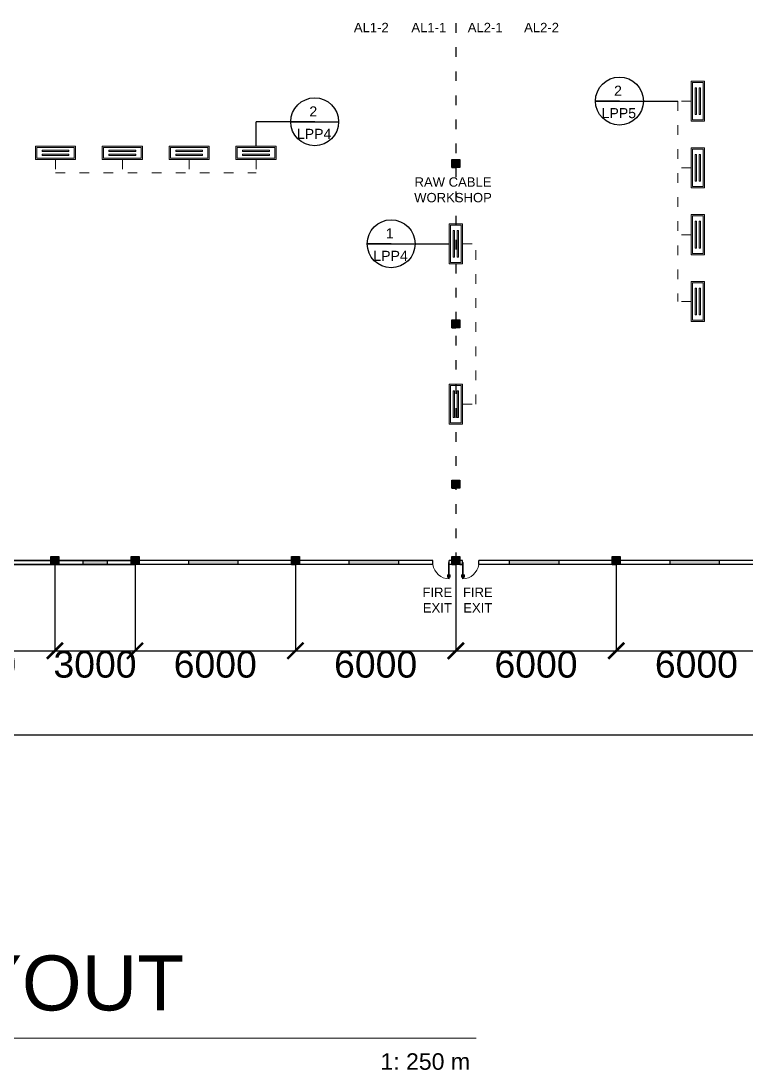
# Model space of a CAD drawing. Header units: millimetres. Extents: x 3339 to 2017737, y 4955 to 2748989.
# Drawn here: x 1481971 to 1509096, y 1219793 to 1259045 of the extents above; entities that cross this region are included whole.
import ezdxf

# ---------------------------------------------------------------- set-up
doc = ezdxf.new("R2010")
doc.units = ezdxf.units.MM
doc.header["$LTSCALE"] = 30
doc.linetypes.add('ACAD_ISO03W100', pattern=[30, 12, -18])
for name, color, linetype, lineweight in [('A-DETL-GENF', 92, 'Continuous', 13), ('A-DOOR', 31, 'Continuous', 13), ('LIGHT LINES', 6, 'ACAD_ISO03W100', 13), ('LIGHTS', 6, 'Continuous', 13), ('MACH BLOCK', 41, 'Continuous', 5), ('TEXT MACHLAYOUT', 255, 'Continuous', 5)]:
    doc.layers.add(name, color=color, linetype=linetype, lineweight=lineweight)
doc.layers.add('broken line', color=7, linetype='ACAD_ISO03W100', plot=False)
for name, color, linetype in [('DIM LINES', 7, 'Continuous'), ('TEXT', 7, 'Continuous'), ('window', 92, 'Continuous')]:
    doc.layers.add(name, color=color, linetype=linetype)
doc.styles.get("Standard").update_dxf_attribs({"font": 'arial.ttf'})
doc.dimstyles.new('GREEN', dxfattribs={"dimtxt": 1000, "dimasz": 600, "dimexe": 0.18, "dimexo": 0.0625, "dimgap": 0.09, "dimtad": 2, "dimdec": 0, "dimzin": 0, "dimdsep": 46, "dimtxsty": 'Standard', "dimblk": 'ARCHTICK', "dimcen": 0.09, "dimclrd": 3, "dimclre": 3, "dimclrt": 2, "dimadec": 0, "dimazin": 0, "dimtfac": 1, "dimtdec": 0, "dimtofl": 0, "dimtmove": 0, "dimatfit": 3, "dimfxl": 1, "dimtolj": 1, "dimtzin": 0, "dimarcsym": 0})

# ---------------------------------------------------------------- blocks, each defined once
blk = doc.blocks.new('_ArchTick')
at = {"color": 0, "linetype": 'ByBlock', "const_width": 0.15}
blk.add_lwpolyline([(-0.5, -0.5), (0.5, 0.5)], dxfattribs=at)
blk = doc.blocks.new('*D854')
at = {"layer": 'Defpoints', "color": 0, "transparency": 16777216}
for p in [(1429240, 1238709), (1519240, 1238709), (1519240, 1232330)]:
    blk.add_point(p, dxfattribs=at)
at = {"layer": 'DIM LINES', "color": 3, "linetype": 'ByBlock', "lineweight": -2, "transparency": 16777216}
for p, q in [((1429240, 1238709), (1429240, 1232329)), ((1519240, 1238709), (1519240, 1232329)), ((1429240, 1232330), (1519240, 1232330))]:
    blk.add_line(p, q, dxfattribs=at)
at = {"layer": 'DIM LINES', "color": 3, "lineweight": -2, "transparency": 16777216, "xscale": 600, "yscale": 600, "zscale": 600, "rotation": 180}
blk.add_blockref('_ArchTick', (1429240, 1232330), dxfattribs=at)
at = {"layer": 'DIM LINES', "color": 3, "lineweight": -2, "transparency": 16777216, "xscale": 600, "yscale": 600, "zscale": 600}
blk.add_blockref('_ArchTick', (1519240, 1232330), dxfattribs=at)
at = {"layer": 'DIM LINES', "color": 2, "transparency": 16777216, "insert": (1474240, 1231819), "char_height": 1000, "attachment_point": 5}
blk.add_mtext('\\A1;90000', dxfattribs=at)
blk = doc.blocks.new('*D855')
at = {"layer": 'Defpoints', "color": 0, "transparency": 16777216}
for p in [(1477240, 1238709), (1483240, 1238709), (1483240, 1235479)]:
    blk.add_point(p, dxfattribs=at)
at = {"layer": 'DIM LINES', "color": 3, "linetype": 'ByBlock', "lineweight": -2, "transparency": 16777216}
for p, q in [((1477240, 1238709), (1477240, 1235479)), ((1483240, 1238709), (1483240, 1235479)), ((1477240, 1235479), (1483240, 1235479))]:
    blk.add_line(p, q, dxfattribs=at)
at = {"layer": 'DIM LINES', "color": 3, "lineweight": -2, "transparency": 16777216, "xscale": 600, "yscale": 600, "zscale": 600, "rotation": 180}
blk.add_blockref('_ArchTick', (1477240, 1235479), dxfattribs=at)
at = {"layer": 'DIM LINES', "color": 3, "lineweight": -2, "transparency": 16777216, "xscale": 600, "yscale": 600, "zscale": 600}
blk.add_blockref('_ArchTick', (1483240, 1235479), dxfattribs=at)
at = {"layer": 'DIM LINES', "color": 2, "transparency": 16777216, "insert": (1480240, 1234968), "char_height": 1000, "attachment_point": 5}
blk.add_mtext('\\A1;6000', dxfattribs=at)
blk = doc.blocks.new('*D632')
at = {"layer": 'Defpoints', "color": 0, "transparency": 16777216}
for p in [(1483240, 1238709), (1486240, 1238709), (1486240, 1235479)]:
    blk.add_point(p, dxfattribs=at)
at = {"layer": 'DIM LINES', "color": 3, "linetype": 'ByBlock', "lineweight": -2, "transparency": 16777216}
for p, q in [((1483240, 1238709), (1483240, 1235478)), ((1486240, 1238709), (1486240, 1235478)), ((1483240, 1235479), (1486240, 1235479))]:
    blk.add_line(p, q, dxfattribs=at)
at = {"layer": 'DIM LINES', "color": 3, "lineweight": -2, "transparency": 16777216, "xscale": 600, "yscale": 600, "zscale": 600, "rotation": 180}
blk.add_blockref('_ArchTick', (1483240, 1235479), dxfattribs=at)
at = {"layer": 'DIM LINES', "color": 3, "lineweight": -2, "transparency": 16777216, "xscale": 600, "yscale": 600, "zscale": 600}
blk.add_blockref('_ArchTick', (1486240, 1235479), dxfattribs=at)
at = {"layer": 'DIM LINES', "color": 2, "transparency": 16777216, "insert": (1484740, 1234968), "char_height": 1000, "attachment_point": 5}
blk.add_mtext('\\A1;3000', dxfattribs=at)
blk = doc.blocks.new('*D633')
at = {"layer": 'Defpoints', "color": 0, "transparency": 16777216}
for p in [(1486240, 1238709), (1492240, 1238709), (1492240, 1235479)]:
    blk.add_point(p, dxfattribs=at)
at = {"layer": 'DIM LINES', "color": 3, "linetype": 'ByBlock', "lineweight": -2, "transparency": 16777216}
for p, q in [((1486240, 1238709), (1486240, 1235478)), ((1492240, 1238709), (1492240, 1235478)), ((1486240, 1235479), (1492240, 1235479))]:
    blk.add_line(p, q, dxfattribs=at)
at = {"layer": 'DIM LINES', "color": 3, "lineweight": -2, "transparency": 16777216, "xscale": 600, "yscale": 600, "zscale": 600, "rotation": 180}
blk.add_blockref('_ArchTick', (1486240, 1235479), dxfattribs=at)
at = {"layer": 'DIM LINES', "color": 3, "lineweight": -2, "transparency": 16777216, "xscale": 600, "yscale": 600, "zscale": 600}
blk.add_blockref('_ArchTick', (1492240, 1235479), dxfattribs=at)
at = {"layer": 'DIM LINES', "color": 2, "transparency": 16777216, "insert": (1489240, 1234968), "char_height": 1000, "attachment_point": 5}
blk.add_mtext('\\A1;6000', dxfattribs=at)
blk = doc.blocks.new('*D634')
at = {"layer": 'Defpoints', "color": 0, "transparency": 16777216}
for p in [(1492240, 1238709), (1498240, 1238709), (1498240, 1235479)]:
    blk.add_point(p, dxfattribs=at)
at = {"layer": 'DIM LINES', "color": 3, "linetype": 'ByBlock', "lineweight": -2, "transparency": 16777216}
for p, q in [((1492240, 1238709), (1492240, 1235478)), ((1498240, 1238709), (1498240, 1235478)), ((1492240, 1235479), (1498240, 1235479))]:
    blk.add_line(p, q, dxfattribs=at)
at = {"layer": 'DIM LINES', "color": 3, "lineweight": -2, "transparency": 16777216, "xscale": 600, "yscale": 600, "zscale": 600, "rotation": 180}
blk.add_blockref('_ArchTick', (1492240, 1235479), dxfattribs=at)
at = {"layer": 'DIM LINES', "color": 3, "lineweight": -2, "transparency": 16777216, "xscale": 600, "yscale": 600, "zscale": 600}
blk.add_blockref('_ArchTick', (1498240, 1235479), dxfattribs=at)
at = {"layer": 'DIM LINES', "color": 2, "transparency": 16777216, "insert": (1495240, 1234968), "char_height": 1000, "attachment_point": 5}
blk.add_mtext('\\A1;6000', dxfattribs=at)
blk = doc.blocks.new('*D635')
at = {"layer": 'Defpoints', "color": 0, "transparency": 16777216}
for p in [(1498240, 1238709), (1504240, 1238709), (1504240, 1235479)]:
    blk.add_point(p, dxfattribs=at)
at = {"layer": 'DIM LINES', "color": 3, "linetype": 'ByBlock', "lineweight": -2, "transparency": 16777216}
for p, q in [((1498240, 1238709), (1498240, 1235478)), ((1504240, 1238709), (1504240, 1235478)), ((1498240, 1235479), (1504240, 1235479))]:
    blk.add_line(p, q, dxfattribs=at)
at = {"layer": 'DIM LINES', "color": 3, "lineweight": -2, "transparency": 16777216, "xscale": 600, "yscale": 600, "zscale": 600, "rotation": 180}
blk.add_blockref('_ArchTick', (1498240, 1235479), dxfattribs=at)
at = {"layer": 'DIM LINES', "color": 3, "lineweight": -2, "transparency": 16777216, "xscale": 600, "yscale": 600, "zscale": 600}
blk.add_blockref('_ArchTick', (1504240, 1235479), dxfattribs=at)
at = {"layer": 'DIM LINES', "color": 2, "transparency": 16777216, "insert": (1501240, 1234968), "char_height": 1000, "attachment_point": 5}
blk.add_mtext('\\A1;6000', dxfattribs=at)
blk = doc.blocks.new('*D636')
at = {"layer": 'Defpoints', "color": 0, "transparency": 16777216}
for p in [(1504240, 1238709), (1510240, 1238709), (1510240, 1235479)]:
    blk.add_point(p, dxfattribs=at)
at = {"layer": 'DIM LINES', "color": 3, "linetype": 'ByBlock', "lineweight": -2, "transparency": 16777216}
for p, q in [((1504240, 1238709), (1504240, 1235478)), ((1510240, 1238709), (1510240, 1235478)), ((1504240, 1235479), (1510240, 1235479))]:
    blk.add_line(p, q, dxfattribs=at)
at = {"layer": 'DIM LINES', "color": 3, "lineweight": -2, "transparency": 16777216, "xscale": 600, "yscale": 600, "zscale": 600, "rotation": 180}
blk.add_blockref('_ArchTick', (1504240, 1235479), dxfattribs=at)
at = {"layer": 'DIM LINES', "color": 3, "lineweight": -2, "transparency": 16777216, "xscale": 600, "yscale": 600, "zscale": 600}
blk.add_blockref('_ArchTick', (1510240, 1235479), dxfattribs=at)
at = {"layer": 'DIM LINES', "color": 2, "transparency": 16777216, "insert": (1507240, 1234968), "char_height": 1000, "attachment_point": 5}
blk.add_mtext('\\A1;6000', dxfattribs=at)
blk = doc.blocks.new('*D860')
at = {"layer": 'Defpoints', "color": 0, "transparency": 16777216}
for p in [(1486165, 1301709), (1526826, 1301709), (1519240, 1238709)]:
    blk.add_point(p, dxfattribs=at)
at = {"layer": 'DIM LINES', "color": 3, "linetype": 'ByBlock', "lineweight": -2, "transparency": 16777216}
for p, q in [((1486165, 1301709), (1526826, 1301709)), ((1526826, 1238709), (1526826, 1301709)), ((1519240, 1238709), (1526826, 1238709))]:
    blk.add_line(p, q, dxfattribs=at)
at = {"layer": 'DIM LINES', "color": 3, "lineweight": -2, "transparency": 16777216, "xscale": 600, "yscale": 600, "zscale": 600}
for p, rotation in [((1526826, 1301709), 90), ((1526826, 1238709), 270)]:
    blk.add_blockref('_ArchTick', p, dxfattribs=dict(at, rotation=rotation))
at = {"layer": 'DIM LINES', "color": 2, "transparency": 16777216, "insert": (1527337, 1270209), "char_height": 1000, "attachment_point": 5, "rotation": 90}
blk.add_mtext('\\A1;63000', dxfattribs=at)
blk = doc.blocks.new('Poste with lines')
h = blk.add_hatch(color=2)
h.dxf.hatch_style = 1
h.paths.add_polyline_path([(13203, 12318), (12903, 12318), (12903, 12018), (13203, 12018)])
at = {"color": 0}
for p, q in [((12903, 12018), (12903, 12318)), ((12903, 12318), (13203, 12318)), ((12903, 12018), (12903, 12168)), ((13203, 12318), (13203, 12018)), ((12903, 12018), (13053, 12018)), ((13053, 12018), (12903, 12018)), ((13203, 12018), (12903, 12018))]:
    blk.add_line(p, q, dxfattribs=at)

msp = doc.modelspace()

# ---------------------------------------------------------------- hatches: boundary and pattern name
at = {"layer": 'LIGHTS'}
h = msp.add_hatch(color=256, dxfattribs=at)
h.dxf.hatch_style = 1
h.paths.add_polyline_path([(1507548.283, 1256798.602), (1507048.283, 1256798.602), (1507048.283, 1255298.602), (1507548.283, 1255298.602)])
h.paths.add_polyline_path([(1507098.283, 1256748.602), (1507498.283, 1256748.602), (1507498.283, 1255348.602), (1507098.283, 1255348.602), (1507098.283, 1255548.602)], flags=16)
h.paths.add_polyline_path([(1507198.283, 1256548.602), (1507248.283, 1256548.602), (1507248.283, 1255548.602), (1507198.283, 1255548.602)], flags=0)
h.paths.add_polyline_path([(1507348.283, 1256548.602), (1507398.283, 1256548.602), (1507398.283, 1255548.602), (1507348.283, 1255548.602)], flags=0)
h = msp.add_hatch(color=256, dxfattribs=at)
h.dxf.hatch_style = 1
h.paths.add_polyline_path([(1507198.283, 1255548.602), (1507248.283, 1255548.602), (1507248.283, 1256548.602), (1507198.283, 1256548.602)])
h = msp.add_hatch(color=256, dxfattribs=at)
h.dxf.hatch_style = 1
h.paths.add_polyline_path([(1507398.283, 1256548.602), (1507348.283, 1256548.602), (1507348.283, 1255548.602), (1507398.283, 1255548.602)])
h = msp.add_hatch(color=256, dxfattribs=at)
h.dxf.hatch_style = 1
h.paths.add_polyline_path([(1482514.062, 1254359.357), (1482514.062, 1253859.357), (1484014.062, 1253859.357), (1484014.062, 1254359.357)])
h.paths.add_polyline_path([(1482564.062, 1253909.357), (1482564.062, 1254309.357), (1483964.062, 1254309.357), (1483964.062, 1253909.357), (1483764.062, 1253909.357)], flags=16)
h.paths.add_polyline_path([(1482764.062, 1254009.357), (1482764.062, 1254059.357), (1483764.062, 1254059.357), (1483764.062, 1254009.357)], flags=0)
h.paths.add_polyline_path([(1482764.062, 1254159.357), (1482764.062, 1254209.357), (1483764.062, 1254209.357), (1483764.062, 1254159.357)], flags=0)
h = msp.add_hatch(color=256, dxfattribs=at)
h.dxf.hatch_style = 1
h.paths.add_polyline_path([(1482764.062, 1254209.357), (1482764.062, 1254159.357), (1483764.062, 1254159.357), (1483764.062, 1254209.357)])
h = msp.add_hatch(color=256, dxfattribs=at)
h.dxf.hatch_style = 1
h.paths.add_polyline_path([(1485014.062, 1254359.357), (1485014.062, 1253859.357), (1486514.062, 1253859.357), (1486514.062, 1254359.357)])
h.paths.add_polyline_path([(1485064.062, 1253909.357), (1485064.062, 1254309.357), (1486464.062, 1254309.357), (1486464.062, 1253909.357), (1486264.062, 1253909.357)], flags=16)
h.paths.add_polyline_path([(1485264.062, 1254009.357), (1485264.062, 1254059.357), (1486264.062, 1254059.357), (1486264.062, 1254009.357)], flags=0)
h.paths.add_polyline_path([(1485264.062, 1254159.357), (1485264.062, 1254209.357), (1486264.062, 1254209.357), (1486264.062, 1254159.357)], flags=0)
h = msp.add_hatch(color=256, dxfattribs=at)
h.dxf.hatch_style = 1
h.paths.add_polyline_path([(1485264.062, 1254209.357), (1485264.062, 1254159.357), (1486264.062, 1254159.357), (1486264.062, 1254209.357)])
h = msp.add_hatch(color=256, dxfattribs=at)
h.dxf.hatch_style = 1
h.paths.add_polyline_path([(1487514.062, 1254359.357), (1487514.062, 1253859.357), (1489014.062, 1253859.357), (1489014.062, 1254359.357)])
h.paths.add_polyline_path([(1487564.062, 1253909.357), (1487564.062, 1254309.357), (1488964.062, 1254309.357), (1488964.062, 1253909.357), (1488764.062, 1253909.357)], flags=16)
h.paths.add_polyline_path([(1487764.062, 1254009.357), (1487764.062, 1254059.357), (1488764.062, 1254059.357), (1488764.062, 1254009.357)], flags=0)
h.paths.add_polyline_path([(1487764.062, 1254159.357), (1487764.062, 1254209.357), (1488764.062, 1254209.357), (1488764.062, 1254159.357)], flags=0)
h = msp.add_hatch(color=256, dxfattribs=at)
h.dxf.hatch_style = 1
h.paths.add_polyline_path([(1487764.062, 1254209.357), (1487764.062, 1254159.357), (1488764.062, 1254159.357), (1488764.062, 1254209.357)])
h = msp.add_hatch(color=256, dxfattribs=at)
h.dxf.hatch_style = 1
h.paths.add_polyline_path([(1490014.062, 1254359.357), (1490014.062, 1253859.357), (1491514.062, 1253859.357), (1491514.062, 1254359.357)])
h.paths.add_polyline_path([(1490064.062, 1253909.357), (1490064.062, 1254309.357), (1491464.062, 1254309.357), (1491464.062, 1253909.357), (1491264.062, 1253909.357)], flags=16)
h.paths.add_polyline_path([(1490264.062, 1254009.357), (1490264.062, 1254059.357), (1491264.062, 1254059.357), (1491264.062, 1254009.357)], flags=0)
h.paths.add_polyline_path([(1490264.062, 1254159.357), (1490264.062, 1254209.357), (1491264.062, 1254209.357), (1491264.062, 1254159.357)], flags=0)
h = msp.add_hatch(color=256, dxfattribs=at)
h.dxf.hatch_style = 1
h.paths.add_polyline_path([(1490264.062, 1254209.357), (1490264.062, 1254159.357), (1491264.062, 1254159.357), (1491264.062, 1254209.357)])
h = msp.add_hatch(color=256, dxfattribs=at)
h.dxf.hatch_style = 1
h.paths.add_polyline_path([(1507548.283, 1254298.602), (1507048.283, 1254298.602), (1507048.283, 1252798.602), (1507548.283, 1252798.602)])
h.paths.add_polyline_path([(1507098.283, 1254248.602), (1507498.283, 1254248.602), (1507498.283, 1252848.602), (1507098.283, 1252848.602), (1507098.283, 1253048.602)], flags=16)
h.paths.add_polyline_path([(1507198.283, 1254048.602), (1507248.283, 1254048.602), (1507248.283, 1253048.602), (1507198.283, 1253048.602)], flags=0)
h.paths.add_polyline_path([(1507348.283, 1254048.602), (1507398.283, 1254048.602), (1507398.283, 1253048.602), (1507348.283, 1253048.602)], flags=0)
h = msp.add_hatch(color=256, dxfattribs=at)
h.dxf.hatch_style = 1
h.paths.add_polyline_path([(1483764.062, 1254009.357), (1483764.062, 1254059.357), (1482764.062, 1254059.357), (1482764.062, 1254009.357)])
h = msp.add_hatch(color=256, dxfattribs=at)
h.dxf.hatch_style = 1
h.paths.add_polyline_path([(1486264.062, 1254009.357), (1486264.062, 1254059.357), (1485264.062, 1254059.357), (1485264.062, 1254009.357)])
h = msp.add_hatch(color=256, dxfattribs=at)
h.dxf.hatch_style = 1
h.paths.add_polyline_path([(1488764.062, 1254009.357), (1488764.062, 1254059.357), (1487764.062, 1254059.357), (1487764.062, 1254009.357)])
h = msp.add_hatch(color=256, dxfattribs=at)
h.dxf.hatch_style = 1
h.paths.add_polyline_path([(1491264.062, 1254009.357), (1491264.062, 1254059.357), (1490264.062, 1254059.357), (1490264.062, 1254009.357)])
h = msp.add_hatch(color=256, dxfattribs=at)
h.dxf.hatch_style = 1
h.paths.add_polyline_path([(1507198.283, 1253048.602), (1507248.283, 1253048.602), (1507248.283, 1254048.602), (1507198.283, 1254048.602)])
h = msp.add_hatch(color=256, dxfattribs=at)
h.dxf.hatch_style = 1
h.paths.add_polyline_path([(1507398.283, 1254048.602), (1507348.283, 1254048.602), (1507348.283, 1253048.602), (1507398.283, 1253048.602)])
h = msp.add_hatch(color=256, dxfattribs=at)
h.dxf.hatch_style = 1
h.paths.add_polyline_path([(1507548.283, 1251798.602), (1507048.283, 1251798.602), (1507048.283, 1250298.602), (1507548.283, 1250298.602)])
h.paths.add_polyline_path([(1507098.283, 1251748.602), (1507498.283, 1251748.602), (1507498.283, 1250348.602), (1507098.283, 1250348.602), (1507098.283, 1250548.602)], flags=16)
h.paths.add_polyline_path([(1507198.283, 1251548.602), (1507248.283, 1251548.602), (1507248.283, 1250548.602), (1507198.283, 1250548.602)], flags=0)
h.paths.add_polyline_path([(1507348.283, 1251548.602), (1507398.283, 1251548.602), (1507398.283, 1250548.602), (1507348.283, 1250548.602)], flags=0)
h = msp.add_hatch(color=256, dxfattribs=at)
h.dxf.hatch_style = 1
h.paths.add_polyline_path([(1497990.62, 1249959.357), (1498490.62, 1249959.357), (1498490.62, 1251459.357), (1497990.62, 1251459.357)])
h.paths.add_polyline_path([(1498440.62, 1250009.357), (1498040.62, 1250009.357), (1498040.62, 1251409.357), (1498440.62, 1251409.357), (1498440.62, 1251209.357)], flags=16)
h.paths.add_polyline_path([(1498340.62, 1250209.357), (1498290.62, 1250209.357), (1498290.62, 1251209.357), (1498340.62, 1251209.357)], flags=0)
h.paths.add_polyline_path([(1498190.62, 1250209.357), (1498140.62, 1250209.357), (1498140.62, 1251209.357), (1498190.62, 1251209.357)], flags=0)
h = msp.add_hatch(color=256, dxfattribs=at)
h.dxf.hatch_style = 1
h.paths.add_polyline_path([(1507198.283, 1250548.602), (1507248.283, 1250548.602), (1507248.283, 1251548.602), (1507198.283, 1251548.602)])
h = msp.add_hatch(color=256, dxfattribs=at)
h.dxf.hatch_style = 1
h.paths.add_polyline_path([(1507398.283, 1251548.602), (1507348.283, 1251548.602), (1507348.283, 1250548.602), (1507398.283, 1250548.602)])
h = msp.add_hatch(color=256, dxfattribs=at)
h.dxf.hatch_style = 1
h.paths.add_polyline_path([(1498140.62, 1250209.357), (1498190.62, 1250209.357), (1498190.62, 1251209.357), (1498140.62, 1251209.357)])
h = msp.add_hatch(color=256, dxfattribs=at)
h.dxf.hatch_style = 1
h.paths.add_polyline_path([(1498340.62, 1251209.357), (1498290.62, 1251209.357), (1498290.62, 1250209.357), (1498340.62, 1250209.357)])
h = msp.add_hatch(color=256, dxfattribs=at)
h.dxf.hatch_style = 1
h.paths.add_polyline_path([(1507548.283, 1249298.602), (1507048.283, 1249298.602), (1507048.283, 1247798.602), (1507548.283, 1247798.602)])
h.paths.add_polyline_path([(1507098.283, 1249248.602), (1507498.283, 1249248.602), (1507498.283, 1247848.602), (1507098.283, 1247848.602), (1507098.283, 1248048.602)], flags=16)
h.paths.add_polyline_path([(1507198.283, 1249048.602), (1507248.283, 1249048.602), (1507248.283, 1248048.602), (1507198.283, 1248048.602)], flags=0)
h.paths.add_polyline_path([(1507348.283, 1249048.602), (1507398.283, 1249048.602), (1507398.283, 1248048.602), (1507348.283, 1248048.602)], flags=0)
h = msp.add_hatch(color=256, dxfattribs=at)
h.dxf.hatch_style = 1
h.paths.add_polyline_path([(1507198.283, 1248048.602), (1507248.283, 1248048.602), (1507248.283, 1249048.602), (1507198.283, 1249048.602)])
h = msp.add_hatch(color=256, dxfattribs=at)
h.dxf.hatch_style = 1
h.paths.add_polyline_path([(1507398.283, 1249048.602), (1507348.283, 1249048.602), (1507348.283, 1248048.602), (1507398.283, 1248048.602)])
h = msp.add_hatch(color=256, dxfattribs=at)
h.dxf.hatch_style = 1
h.paths.add_polyline_path([(1497990.53, 1243959.356), (1498490.53, 1243959.356), (1498490.53, 1245459.356), (1497990.53, 1245459.356)])
h.paths.add_polyline_path([(1498440.53, 1244009.356), (1498040.53, 1244009.356), (1498040.53, 1245409.356), (1498440.53, 1245409.356), (1498440.53, 1245209.356)], flags=16)
h.paths.add_polyline_path([(1498340.53, 1244209.356), (1498290.53, 1244209.356), (1498290.53, 1245209.356), (1498340.53, 1245209.356)], flags=0)
h.paths.add_polyline_path([(1498190.53, 1244209.356), (1498140.53, 1244209.356), (1498140.53, 1245209.356), (1498190.53, 1245209.356)], flags=0)
h = msp.add_hatch(color=256, dxfattribs=at)
h.dxf.hatch_style = 1
h.paths.add_polyline_path([(1498140.53, 1244209.356), (1498190.53, 1244209.356), (1498190.53, 1245209.356), (1498140.53, 1245209.356)])
h = msp.add_hatch(color=256, dxfattribs=at)
h.dxf.hatch_style = 1
h.paths.add_polyline_path([(1498340.53, 1245209.356), (1498290.53, 1245209.356), (1498290.53, 1244209.356), (1498340.53, 1244209.356)])
at = {"layer": 'window'}
h = msp.add_hatch(color=256, dxfattribs=at)
h.dxf.hatch_style = 1
h.paths.add_polyline_path([(1485190.35, 1238859.357), (1484290.35, 1238859.357), (1484290.35, 1238709.357), (1484740.35, 1238709.357), (1485190.35, 1238709.357)])
h = msp.add_hatch(color=256, dxfattribs=at)
h.dxf.hatch_style = 1
h.paths.add_polyline_path([(1490090.35, 1238859.357), (1488240.35, 1238859.357), (1488240.35, 1238709.357), (1490090.35, 1238709.357)])
h = msp.add_hatch(color=256, dxfattribs=at)
h.dxf.hatch_style = 1
h.paths.add_polyline_path([(1496090.35, 1238859.357), (1494240.35, 1238859.357), (1494240.35, 1238709.357), (1496090.35, 1238709.357)])
h = msp.add_hatch(color=256, dxfattribs=at)
h.dxf.hatch_style = 1
h.paths.add_polyline_path([(1502090.35, 1238859.357), (1500240.35, 1238859.357), (1500240.35, 1238709.357), (1502090.35, 1238709.357)])
h = msp.add_hatch(color=256, dxfattribs=at)
h.dxf.hatch_style = 1
h.paths.add_polyline_path([(1508090.35, 1238859.357), (1506240.35, 1238859.357), (1506240.35, 1238709.357), (1508090.35, 1238709.357)])

# ---------------------------------------------------------------- linework, layer by layer
for p, q in [((1504360.202, 1256048.602), (1503460.202, 1256048.602)), ((1503460.202, 1256048.602), (1505260.202, 1256048.602)), ((1505260.202, 1256048.602), (1506548.283, 1256048.602)), ((1492059.973, 1255272.968), (1490764.062, 1255272.968)), ((1490764.062, 1254359.357), (1490764.062, 1255272.968)), ((1492959.973, 1255272.968), (1492059.973, 1255272.968)), ((1492059.973, 1255272.968), (1493859.973, 1255272.968)), ((1495819.739, 1250709.357), (1494919.739, 1250709.357)), ((1494919.739, 1250709.357), (1496719.739, 1250709.357)), ((1496719.739, 1250709.357), (1497990.62, 1250709.357)), ((1477540.35, 1238859.357), (1483090.35, 1238859.357)), ((1483390.35, 1238859.357), (1486090.35, 1238859.357)), ((1497384.474, 1238709.357), (1497384.474, 1238859.357)), ((1497990.35, 1238709.357), (1497990.35, 1238859.357)), ((1498490.35, 1238709.357), (1498490.35, 1238859.357)), ((1499096.226, 1238709.357), (1499096.226, 1238859.357)), ((1498390.35, 1238709.357), (1498490.35, 1238709.357))]:
    msp.add_line(p, q)
at = {"color": 0}
for p, q in [((1497384.474, 1238859.357), (1477390.35, 1238859.357)), ((1498490.35, 1238859.357), (1497990.35, 1238859.357)), ((1519090.35, 1238859.357), (1499096.226, 1238859.357)), ((1497384.474, 1238709.357), (1477240.35, 1238709.357)), ((1477240.35, 1238709.357), (1486240.35, 1238709.357)), ((1477240.35, 1238709.357), (1484740.35, 1238709.357)), ((1498490.35, 1238709.357), (1497990.35, 1238709.357)), ((1498490.35, 1238709.357), (1498240.35, 1238709.357)), ((1519240.35, 1238709.357), (1499096.226, 1238709.357)), ((1519240.35, 1238709.357), (1499096.226, 1238709.357))]:
    msp.add_line(p, q, dxfattribs=at)
for centre in [(1504360.202, 1256048.602), (1492959.973, 1255272.968), (1495819.739, 1250709.357)]:
    msp.add_circle(centre, 896.27)
at = {"layer": 'A-DETL-GENF'}
for p, q in [((1497922.25, 1238324.95), (1497936.621, 1238324.95)), ((1497922.25, 1238263.145), (1497922.25, 1238324.95)), ((1497930.835, 1238316.059), (1497922.25, 1238324.645)), ((1497930.835, 1238263.145), (1497922.25, 1238263.145)), ((1497922.25, 1238234.57), (1497922.25, 1238263.145)), ((1497922.25, 1238263.145), (1497931.775, 1238263.145)), ((1497931.775, 1238234.57), (1497922.25, 1238234.57)), ((1497936.621, 1238316.059), (1497930.835, 1238316.059)), ((1497930.835, 1238316.059), (1497930.835, 1238263.145)), ((1497931.775, 1238263.145), (1497931.775, 1238234.57)), ((1497931.775, 1238260.764), (1497955.588, 1238260.764)), ((1497931.775, 1238236.951), (1497931.775, 1238260.764)), ((1497955.588, 1238236.951), (1497931.775, 1238236.951)), ((1497936.621, 1238324.95), (1497936.621, 1238316.059)), ((1497955.588, 1238286.957), (1497960.35, 1238291.72)), ((1497955.588, 1238210.757), (1497955.588, 1238286.957)), ((1497955.588, 1238260.764), (1497955.588, 1238236.951)), ((1497960.35, 1238205.995), (1497955.588, 1238210.757)), ((1497960.35, 1238291.72), (1497960.35, 1238205.995)), ((1497990.35, 1238205.995), (1497990.35, 1238291.72)), ((1497990.35, 1238291.72), (1497995.113, 1238286.957)), ((1497995.113, 1238210.757), (1497990.35, 1238205.995)), ((1497995.113, 1238286.957), (1497995.113, 1238210.757)), ((1497995.113, 1238236.951), (1497995.113, 1238260.764)), ((1497995.113, 1238260.764), (1498018.925, 1238260.764)), ((1498018.925, 1238236.951), (1497995.113, 1238236.951)), ((1498014.079, 1238316.059), (1498014.079, 1238324.95)), ((1498014.079, 1238324.95), (1498028.45, 1238324.95)), ((1498019.865, 1238316.059), (1498014.079, 1238316.059)), ((1498018.925, 1238263.145), (1498028.45, 1238263.145)), ((1498018.925, 1238234.57), (1498018.925, 1238263.145)), ((1498018.925, 1238260.764), (1498018.925, 1238236.951)), ((1498028.45, 1238234.57), (1498018.925, 1238234.57)), ((1498019.865, 1238316.059), (1498028.45, 1238324.645)), ((1498019.865, 1238263.145), (1498019.865, 1238316.059)), ((1498028.45, 1238263.145), (1498019.865, 1238263.145)), ((1498028.45, 1238324.95), (1498028.45, 1238263.145)), ((1498028.45, 1238263.145), (1498028.45, 1238234.57)), ((1498452.25, 1238324.95), (1498452.25, 1238263.145)), ((1498466.621, 1238324.95), (1498452.25, 1238324.95)), ((1498460.835, 1238316.059), (1498452.25, 1238324.645)), ((1498452.25, 1238263.145), (1498460.835, 1238263.145)), ((1498461.775, 1238263.145), (1498452.25, 1238263.145)), ((1498452.25, 1238263.145), (1498452.25, 1238234.57)), ((1498452.25, 1238234.57), (1498461.775, 1238234.57)), ((1498460.835, 1238263.145), (1498460.835, 1238316.059)), ((1498460.835, 1238316.059), (1498466.621, 1238316.059)), ((1498461.775, 1238234.57), (1498461.775, 1238263.145)), ((1498461.775, 1238260.764), (1498461.775, 1238236.951)), ((1498485.588, 1238260.764), (1498461.775, 1238260.764)), ((1498461.775, 1238236.951), (1498485.588, 1238236.951)), ((1498466.621, 1238316.059), (1498466.621, 1238324.95)), ((1498490.35, 1238291.72), (1498485.588, 1238286.957)), ((1498485.588, 1238286.957), (1498485.588, 1238210.757)), ((1498485.588, 1238236.951), (1498485.588, 1238260.764)), ((1498485.588, 1238210.757), (1498490.35, 1238205.995)), ((1498490.35, 1238205.995), (1498490.35, 1238291.72)), ((1498525.113, 1238286.957), (1498520.35, 1238291.72)), ((1498520.35, 1238291.72), (1498520.35, 1238205.995)), ((1498520.35, 1238205.995), (1498525.113, 1238210.757)), ((1498525.113, 1238210.757), (1498525.113, 1238286.957)), ((1498548.925, 1238260.764), (1498525.113, 1238260.764)), ((1498525.113, 1238260.764), (1498525.113, 1238236.951)), ((1498525.113, 1238236.951), (1498548.925, 1238236.951)), ((1498558.45, 1238324.95), (1498544.079, 1238324.95)), ((1498544.079, 1238324.95), (1498544.079, 1238316.059)), ((1498544.079, 1238316.059), (1498549.865, 1238316.059)), ((1498548.925, 1238263.145), (1498548.925, 1238234.57)), ((1498558.45, 1238263.145), (1498548.925, 1238263.145)), ((1498548.925, 1238236.951), (1498548.925, 1238260.764)), ((1498548.925, 1238234.57), (1498558.45, 1238234.57)), ((1498549.865, 1238316.059), (1498558.45, 1238324.645)), ((1498549.865, 1238316.059), (1498549.865, 1238263.145)), ((1498549.865, 1238263.145), (1498558.45, 1238263.145)), ((1498558.45, 1238263.145), (1498558.45, 1238324.95)), ((1498558.45, 1238234.57), (1498558.45, 1238263.145))]:
    msp.add_line(p, q, dxfattribs=at)
at = {"layer": 'A-DOOR', "lineweight": 18}
for p, q in [((1497960.35, 1238784.357), (1497990.35, 1238784.357)), ((1497960.35, 1238173.857), (1497960.35, 1238784.357)), ((1497990.35, 1238784.357), (1497990.35, 1238173.857)), ((1498520.35, 1238784.357), (1498490.35, 1238784.357)), ((1498490.35, 1238784.357), (1498490.35, 1238173.857)), ((1498520.35, 1238173.857), (1498520.35, 1238784.357))]:
    msp.add_line(p, q, dxfattribs=at)
at = {"layer": 'A-DOOR'}
for centre, start, end in [((1497990.35, 1238784.357), 187.05662, 270), ((1498490.35, 1238784.357), 270, 352.94338)]:
    msp.add_arc(centre, 610.5, start, end, dxfattribs=at)
at = {"layer": 'broken line'}
msp.add_line((1498241.79, 1289559.537), (1498240.35, 1239009.537), dxfattribs=at)
at = {"layer": 'LIGHT LINES'}
for p, q in [((1507048.283, 1256048.602), (1506548.283, 1256048.602)), ((1506548.283, 1256048.602), (1506548.283, 1248548.602)), ((1483264.062, 1253859.357), (1483264.062, 1253359.357)), ((1485764.062, 1253859.357), (1485764.062, 1253359.357)), ((1488264.062, 1253859.357), (1488264.062, 1253359.357)), ((1490764.062, 1253859.357), (1490764.062, 1253359.357)), ((1483264.062, 1253359.357), (1490764.062, 1253359.357)), ((1507048.283, 1253548.602), (1506548.283, 1253548.602)), ((1507048.283, 1251048.602), (1506548.283, 1251048.602)), ((1498490.62, 1250709.357), (1498990.53, 1250709.357)), ((1498990.53, 1244709.356), (1498990.53, 1250709.357)), ((1507048.283, 1248548.602), (1506548.283, 1248548.602)), ((1498490.53, 1244709.356), (1498990.53, 1244709.356))]:
    msp.add_line(p, q, dxfattribs=at)
at = {"layer": 'LIGHTS'}
for p, q in [((1507048.283, 1256798.602), (1507048.283, 1255298.602)), ((1507548.283, 1256798.602), (1507048.283, 1256798.602)), ((1507098.283, 1256748.602), (1507098.283, 1255348.602)), ((1507498.283, 1256748.602), (1507098.283, 1256748.602)), ((1507198.283, 1255548.602), (1507198.283, 1256548.602)), ((1507198.283, 1256548.602), (1507248.283, 1256548.602)), ((1507248.283, 1256548.602), (1507248.283, 1255548.602)), ((1507348.283, 1255548.602), (1507348.283, 1256548.602)), ((1507348.283, 1256548.602), (1507398.283, 1256548.602)), ((1507398.283, 1256548.602), (1507398.283, 1255548.602)), ((1507498.283, 1255348.602), (1507498.283, 1256748.602)), ((1507548.283, 1255298.602), (1507548.283, 1256798.602)), ((1507048.283, 1255298.602), (1507548.283, 1255298.602)), ((1507098.283, 1255348.602), (1507098.283, 1255548.602)), ((1507098.283, 1255348.602), (1507498.283, 1255348.602)), ((1507248.283, 1255548.602), (1507198.283, 1255548.602)), ((1507398.283, 1255548.602), (1507348.283, 1255548.602)), ((1484014.062, 1254359.357), (1482514.062, 1254359.357)), ((1482514.062, 1254359.357), (1482514.062, 1253859.357)), ((1483964.062, 1254309.357), (1482564.062, 1254309.357)), ((1482564.062, 1254309.357), (1482564.062, 1253909.357)), ((1482764.062, 1254159.357), (1482764.062, 1254209.357)), ((1482764.062, 1254209.357), (1483764.062, 1254209.357)), ((1483764.062, 1254159.357), (1482764.062, 1254159.357)), ((1483764.062, 1254209.357), (1483764.062, 1254159.357)), ((1483964.062, 1253909.357), (1483964.062, 1254309.357)), ((1484014.062, 1253859.357), (1484014.062, 1254359.357)), ((1486514.062, 1254359.357), (1485014.062, 1254359.357)), ((1485014.062, 1254359.357), (1485014.062, 1253859.357)), ((1486464.062, 1254309.357), (1485064.062, 1254309.357)), ((1485064.062, 1254309.357), (1485064.062, 1253909.357)), ((1485264.062, 1254159.357), (1485264.062, 1254209.357)), ((1485264.062, 1254209.357), (1486264.062, 1254209.357)), ((1486264.062, 1254159.357), (1485264.062, 1254159.357)), ((1486264.062, 1254209.357), (1486264.062, 1254159.357)), ((1486464.062, 1253909.357), (1486464.062, 1254309.357)), ((1486514.062, 1253859.357), (1486514.062, 1254359.357)), ((1489014.062, 1254359.357), (1487514.062, 1254359.357)), ((1487514.062, 1254359.357), (1487514.062, 1253859.357)), ((1488964.062, 1254309.357), (1487564.062, 1254309.357)), ((1487564.062, 1254309.357), (1487564.062, 1253909.357)), ((1487764.062, 1254159.357), (1487764.062, 1254209.357)), ((1487764.062, 1254209.357), (1488764.062, 1254209.357)), ((1488764.062, 1254159.357), (1487764.062, 1254159.357)), ((1488764.062, 1254209.357), (1488764.062, 1254159.357)), ((1488964.062, 1253909.357), (1488964.062, 1254309.357)), ((1489014.062, 1253859.357), (1489014.062, 1254359.357)), ((1491514.062, 1254359.357), (1490014.062, 1254359.357)), ((1490014.062, 1254359.357), (1490014.062, 1253859.357)), ((1491464.062, 1254309.357), (1490064.062, 1254309.357)), ((1490064.062, 1254309.357), (1490064.062, 1253909.357)), ((1490264.062, 1254159.357), (1490264.062, 1254209.357)), ((1490264.062, 1254209.357), (1491264.062, 1254209.357)), ((1491264.062, 1254159.357), (1490264.062, 1254159.357)), ((1491264.062, 1254209.357), (1491264.062, 1254159.357)), ((1491464.062, 1253909.357), (1491464.062, 1254309.357)), ((1491514.062, 1253859.357), (1491514.062, 1254359.357)), ((1507048.283, 1254298.602), (1507048.283, 1252798.602)), ((1507548.283, 1254298.602), (1507048.283, 1254298.602)), ((1507098.283, 1254248.602), (1507098.283, 1252848.602)), ((1507498.283, 1254248.602), (1507098.283, 1254248.602)), ((1507498.283, 1252848.602), (1507498.283, 1254248.602)), ((1507548.283, 1252798.602), (1507548.283, 1254298.602)), ((1482514.062, 1253859.357), (1484014.062, 1253859.357)), ((1482564.062, 1253909.357), (1483964.062, 1253909.357)), ((1482764.062, 1254009.357), (1482764.062, 1254059.357)), ((1482764.062, 1254059.357), (1483764.062, 1254059.357)), ((1483764.062, 1254009.357), (1482764.062, 1254009.357)), ((1483764.062, 1254059.357), (1483764.062, 1254009.357)), ((1483964.062, 1253909.357), (1483764.062, 1253909.357)), ((1485014.062, 1253859.357), (1486514.062, 1253859.357)), ((1485064.062, 1253909.357), (1486464.062, 1253909.357)), ((1485264.062, 1254009.357), (1485264.062, 1254059.357)), ((1485264.062, 1254059.357), (1486264.062, 1254059.357)), ((1486264.062, 1254009.357), (1485264.062, 1254009.357)), ((1486264.062, 1254059.357), (1486264.062, 1254009.357)), ((1486464.062, 1253909.357), (1486264.062, 1253909.357)), ((1487514.062, 1253859.357), (1489014.062, 1253859.357)), ((1487564.062, 1253909.357), (1488964.062, 1253909.357)), ((1487764.062, 1254009.357), (1487764.062, 1254059.357)), ((1487764.062, 1254059.357), (1488764.062, 1254059.357)), ((1488764.062, 1254009.357), (1487764.062, 1254009.357)), ((1488764.062, 1254059.357), (1488764.062, 1254009.357)), ((1488964.062, 1253909.357), (1488764.062, 1253909.357)), ((1490014.062, 1253859.357), (1491514.062, 1253859.357)), ((1490064.062, 1253909.357), (1491464.062, 1253909.357)), ((1490264.062, 1254009.357), (1490264.062, 1254059.357)), ((1490264.062, 1254059.357), (1491264.062, 1254059.357)), ((1491264.062, 1254009.357), (1490264.062, 1254009.357)), ((1491264.062, 1254059.357), (1491264.062, 1254009.357)), ((1491464.062, 1253909.357), (1491264.062, 1253909.357)), ((1507198.283, 1253048.602), (1507198.283, 1254048.602)), ((1507198.283, 1254048.602), (1507248.283, 1254048.602)), ((1507248.283, 1254048.602), (1507248.283, 1253048.602)), ((1507348.283, 1253048.602), (1507348.283, 1254048.602)), ((1507348.283, 1254048.602), (1507398.283, 1254048.602)), ((1507398.283, 1254048.602), (1507398.283, 1253048.602)), ((1507098.283, 1252848.602), (1507098.283, 1253048.602)), ((1507248.283, 1253048.602), (1507198.283, 1253048.602)), ((1507398.283, 1253048.602), (1507348.283, 1253048.602)), ((1507048.283, 1252798.602), (1507548.283, 1252798.602)), ((1507098.283, 1252848.602), (1507498.283, 1252848.602)), ((1507048.283, 1251798.602), (1507048.283, 1250298.602)), ((1507548.283, 1251798.602), (1507048.283, 1251798.602)), ((1507098.283, 1251748.602), (1507098.283, 1250348.602)), ((1507498.283, 1251748.602), (1507098.283, 1251748.602)), ((1507498.283, 1250348.602), (1507498.283, 1251748.602)), ((1507548.283, 1250298.602), (1507548.283, 1251798.602)), ((1498490.62, 1251459.357), (1497990.62, 1251459.357)), ((1497990.62, 1251459.357), (1497990.62, 1249959.357)), ((1498440.62, 1251409.357), (1498040.62, 1251409.357)), ((1498040.62, 1251409.357), (1498040.62, 1250009.357)), ((1498440.62, 1250009.357), (1498440.62, 1251409.357)), ((1498440.62, 1251409.357), (1498440.62, 1251209.357)), ((1498490.62, 1249959.357), (1498490.62, 1251459.357)), ((1507198.283, 1250548.602), (1507198.283, 1251548.602)), ((1507198.283, 1251548.602), (1507248.283, 1251548.602)), ((1507248.283, 1251548.602), (1507248.283, 1250548.602)), ((1507348.283, 1250548.602), (1507348.283, 1251548.602)), ((1507348.283, 1251548.602), (1507398.283, 1251548.602)), ((1507398.283, 1251548.602), (1507398.283, 1250548.602)), ((1498140.62, 1250209.357), (1498140.62, 1251209.357)), ((1498140.62, 1251209.357), (1498190.62, 1251209.357)), ((1498190.62, 1251209.357), (1498190.62, 1250209.357)), ((1498290.62, 1250209.357), (1498290.62, 1251209.357)), ((1498290.62, 1251209.357), (1498340.62, 1251209.357)), ((1498340.62, 1251209.357), (1498340.62, 1250209.357)), ((1498190.62, 1250209.357), (1498140.62, 1250209.357)), ((1498340.62, 1250209.357), (1498290.62, 1250209.357)), ((1507048.283, 1250298.602), (1507548.283, 1250298.602)), ((1507098.283, 1250348.602), (1507098.283, 1250548.602)), ((1507098.283, 1250348.602), (1507498.283, 1250348.602)), ((1507248.283, 1250548.602), (1507198.283, 1250548.602)), ((1507398.283, 1250548.602), (1507348.283, 1250548.602)), ((1497990.62, 1249959.357), (1498490.62, 1249959.357)), ((1498040.62, 1250009.357), (1498440.62, 1250009.357)), ((1507048.283, 1249298.602), (1507048.283, 1247798.602)), ((1507548.283, 1249298.602), (1507048.283, 1249298.602)), ((1507098.283, 1249248.602), (1507098.283, 1247848.602)), ((1507498.283, 1249248.602), (1507098.283, 1249248.602)), ((1507198.283, 1248048.602), (1507198.283, 1249048.602)), ((1507198.283, 1249048.602), (1507248.283, 1249048.602)), ((1507248.283, 1249048.602), (1507248.283, 1248048.602)), ((1507348.283, 1248048.602), (1507348.283, 1249048.602)), ((1507348.283, 1249048.602), (1507398.283, 1249048.602)), ((1507398.283, 1249048.602), (1507398.283, 1248048.602)), ((1507498.283, 1247848.602), (1507498.283, 1249248.602)), ((1507548.283, 1247798.602), (1507548.283, 1249298.602)), ((1507098.283, 1247848.602), (1507098.283, 1248048.602)), ((1507098.283, 1247848.602), (1507498.283, 1247848.602)), ((1507248.283, 1248048.602), (1507198.283, 1248048.602)), ((1507398.283, 1248048.602), (1507348.283, 1248048.602)), ((1507048.283, 1247798.602), (1507548.283, 1247798.602)), ((1498490.53, 1245459.356), (1497990.53, 1245459.356)), ((1497990.53, 1245459.356), (1497990.53, 1243959.356)), ((1498490.53, 1243959.356), (1498490.53, 1245459.356)), ((1498440.53, 1245409.356), (1498040.53, 1245409.356)), ((1498040.53, 1245409.356), (1498040.53, 1244009.356)), ((1498140.53, 1244209.356), (1498140.53, 1245209.356)), ((1498140.53, 1245209.356), (1498190.53, 1245209.356)), ((1498190.53, 1245209.356), (1498190.53, 1244209.356)), ((1498290.53, 1244209.356), (1498290.53, 1245209.356)), ((1498290.53, 1245209.356), (1498340.53, 1245209.356)), ((1498340.53, 1245209.356), (1498340.53, 1244209.356)), ((1498440.53, 1244009.356), (1498440.53, 1245409.356)), ((1498440.53, 1245409.356), (1498440.53, 1245209.356)), ((1497990.53, 1243959.356), (1498490.53, 1243959.356)), ((1498040.53, 1244009.356), (1498440.53, 1244009.356)), ((1498190.53, 1244209.356), (1498140.53, 1244209.356)), ((1498340.53, 1244209.356), (1498290.53, 1244209.356))]:
    msp.add_line(p, q, dxfattribs=at)
at = {"layer": 'MACH BLOCK', "color": 85, "true_color": 0x58ba48}
msp.add_line((1449612.333, 1220988.441), (1498998.696, 1220988.441), dxfattribs=at)
at = {"layer": 'window'}
for p, q in [((1484290.35, 1238859.357), (1484290.35, 1238709.357)), ((1485190.35, 1238859.357), (1485190.35, 1238709.357)), ((1488240.35, 1238859.357), (1488240.35, 1238709.357)), ((1490090.35, 1238859.357), (1490090.35, 1238709.357)), ((1494240.35, 1238859.357), (1494240.35, 1238709.357)), ((1496090.35, 1238859.357), (1496090.35, 1238709.357)), ((1500240.35, 1238859.357), (1500240.35, 1238709.357)), ((1502090.35, 1238859.357), (1502090.35, 1238709.357)), ((1506240.35, 1238859.357), (1506240.35, 1238709.357)), ((1508090.35, 1238859.357), (1508090.35, 1238709.357))]:
    msp.add_line(p, q, dxfattribs=at)

# ---------------------------------------------------------------- block references
at = {"color": 0}
for p in [(1485187.219, 1241541.247), (1485187.039, 1235541.247), (1485186.859, 1229541.247), (1470186.859, 1226691.247), (1473186.859, 1226691.247), (1479186.859, 1226691.247), (1485186.859, 1226691.247), (1491186.859, 1226691.247)]:
    msp.add_blockref('Poste with lines', p, dxfattribs=at)

# ---------------------------------------------------------------- texts
at = {"char_height": 377.35925, "attachment_point": 1}
for s, insert in [('\\pxt0.39537;2', (1504160.202, 1256623.94)), ('\\pxt0.39537;2', (1492759.973, 1255848.307)), ('\\pxqc,t0.39537;LPP5', (1504150.202, 1255785.961)), ('\\pxqc,t0.39537;LPP4', (1492749.973, 1255010.328)), ('\\pxt0.39537;1', (1495619.739, 1251284.696)), ('\\pxqc,t0.39537;LPP4', (1495609.739, 1250446.717))]:
    msp.add_mtext_dynamic_manual_height_columns(s, width=377.35925, gutter_width=1886.796, heights=[0], dxfattribs=dict(at, insert=insert))
at = {"layer": 'TEXT', "color": 40, "true_color": 0xf8d731, "char_height": 350, "attachment_point": 1}
for s, width, insert in [('\\pxqc;AL1-2', 784.99065, (1494685.39, 1258975.357)), ('\\pxqc;AL1-1', 837.91337, (1496810.39, 1258975.357)), ('\\pxqc;AL2-1', 837.91337, (1498919.316, 1258975.357)), ('\\pxqc;AL2-2', 837.91337, (1501028.241, 1258975.357))]:
    msp.add_mtext_dynamic_manual_height_columns(s, width=width, gutter_width=0, heights=[0], dxfattribs=dict(at, insert=insert))
at = {"layer": 'TEXT', "char_height": 350, "attachment_point": 1}
for s, width, insert in [('\\pxqc;RAW CABLE WORKSHOP', 4394.73285, (1495937.055, 1253194.892)), ('\\pxqc;FIRE EXIT', 1254.53393, (1496920.9, 1237845.259)), ('\\pxqc;FIRE EXIT', 1254.53393, (1498434.333, 1237845.259))]:
    msp.add_mtext_dynamic_manual_height_columns(s, width=width, gutter_width=0, heights=[1406.025], dxfattribs=dict(at, insert=insert))
at = {"layer": 'TEXT MACHLAYOUT', "attachment_point": 1}
for s, width, gutter_width, heights, insert, char_height in [('LIGHTING  LAYOUT', 34622.34682, 10288.826, [9272.543], (1461399.946, 1224079.131), 2057.76512), ('\\pxi-3,l4,t4;1: 250 m', 5111.62268, 3086.648, [0], (1494800.638, 1220419.447), 617.32954)]:
    msp.add_mtext_dynamic_manual_height_columns(s, width=width, gutter_width=gutter_width, heights=heights, dxfattribs=dict(at, insert=insert, char_height=char_height))

# ---------------------------------------------------------------- dimensions: what is measured, and where the dimension line sits
at = {"layer": 'DIM LINES', "color": 0}
dim = msp.add_linear_dim(base=(1526826.032, 1301709.357), p1=(1519240.35, 1238709.357), p2=(1486165.35, 1301709.357), angle=90, dimstyle='GREEN', dxfattribs=at)
dim.commit()
dim.dimension.update_dxf_attribs({"geometry": '*D860', "text_midpoint": (1527337.036, 1270209.357)})
for base, p1, p2, picture, middle in [((1519240.35, 1232329.59), (1429240.35, 1238709.357), (1519240.35, 1238709.357), '*D854', (1474240.35, 1231818.927)), ((1483240.35, 1235478.688), (1477240.35, 1238709.357), (1483240.35, 1238709.357), '*D855', (1480240.35, 1234968.025)), ((1486240.35, 1235478.508), (1483240.35, 1238709.357), (1486240.35, 1238709.357), '*D632', (1484740.35, 1234967.504)), ((1492240.35, 1235478.508), (1486240.35, 1238709.357), (1492240.35, 1238709.357), '*D633', (1489240.35, 1234967.845)), ((1498240.35, 1235478.508), (1492240.35, 1238709.357), (1498240.35, 1238709.357), '*D634', (1495240.35, 1234967.845)), ((1504240.35, 1235478.508), (1498240.35, 1238709.357), (1504240.35, 1238709.357), '*D635', (1501240.35, 1234967.845)), ((1510240.35, 1235478.508), (1504240.35, 1238709.357), (1510240.35, 1238709.357), '*D636', (1507240.35, 1234967.845))]:
    dim = msp.add_linear_dim(base=base, p1=p1, p2=p2, dimstyle='GREEN', dxfattribs=at)
    dim.commit()
    dim.dimension.update_dxf_attribs({"geometry": picture, "text_midpoint": middle})

doc.saveas('drawing.dxf')
